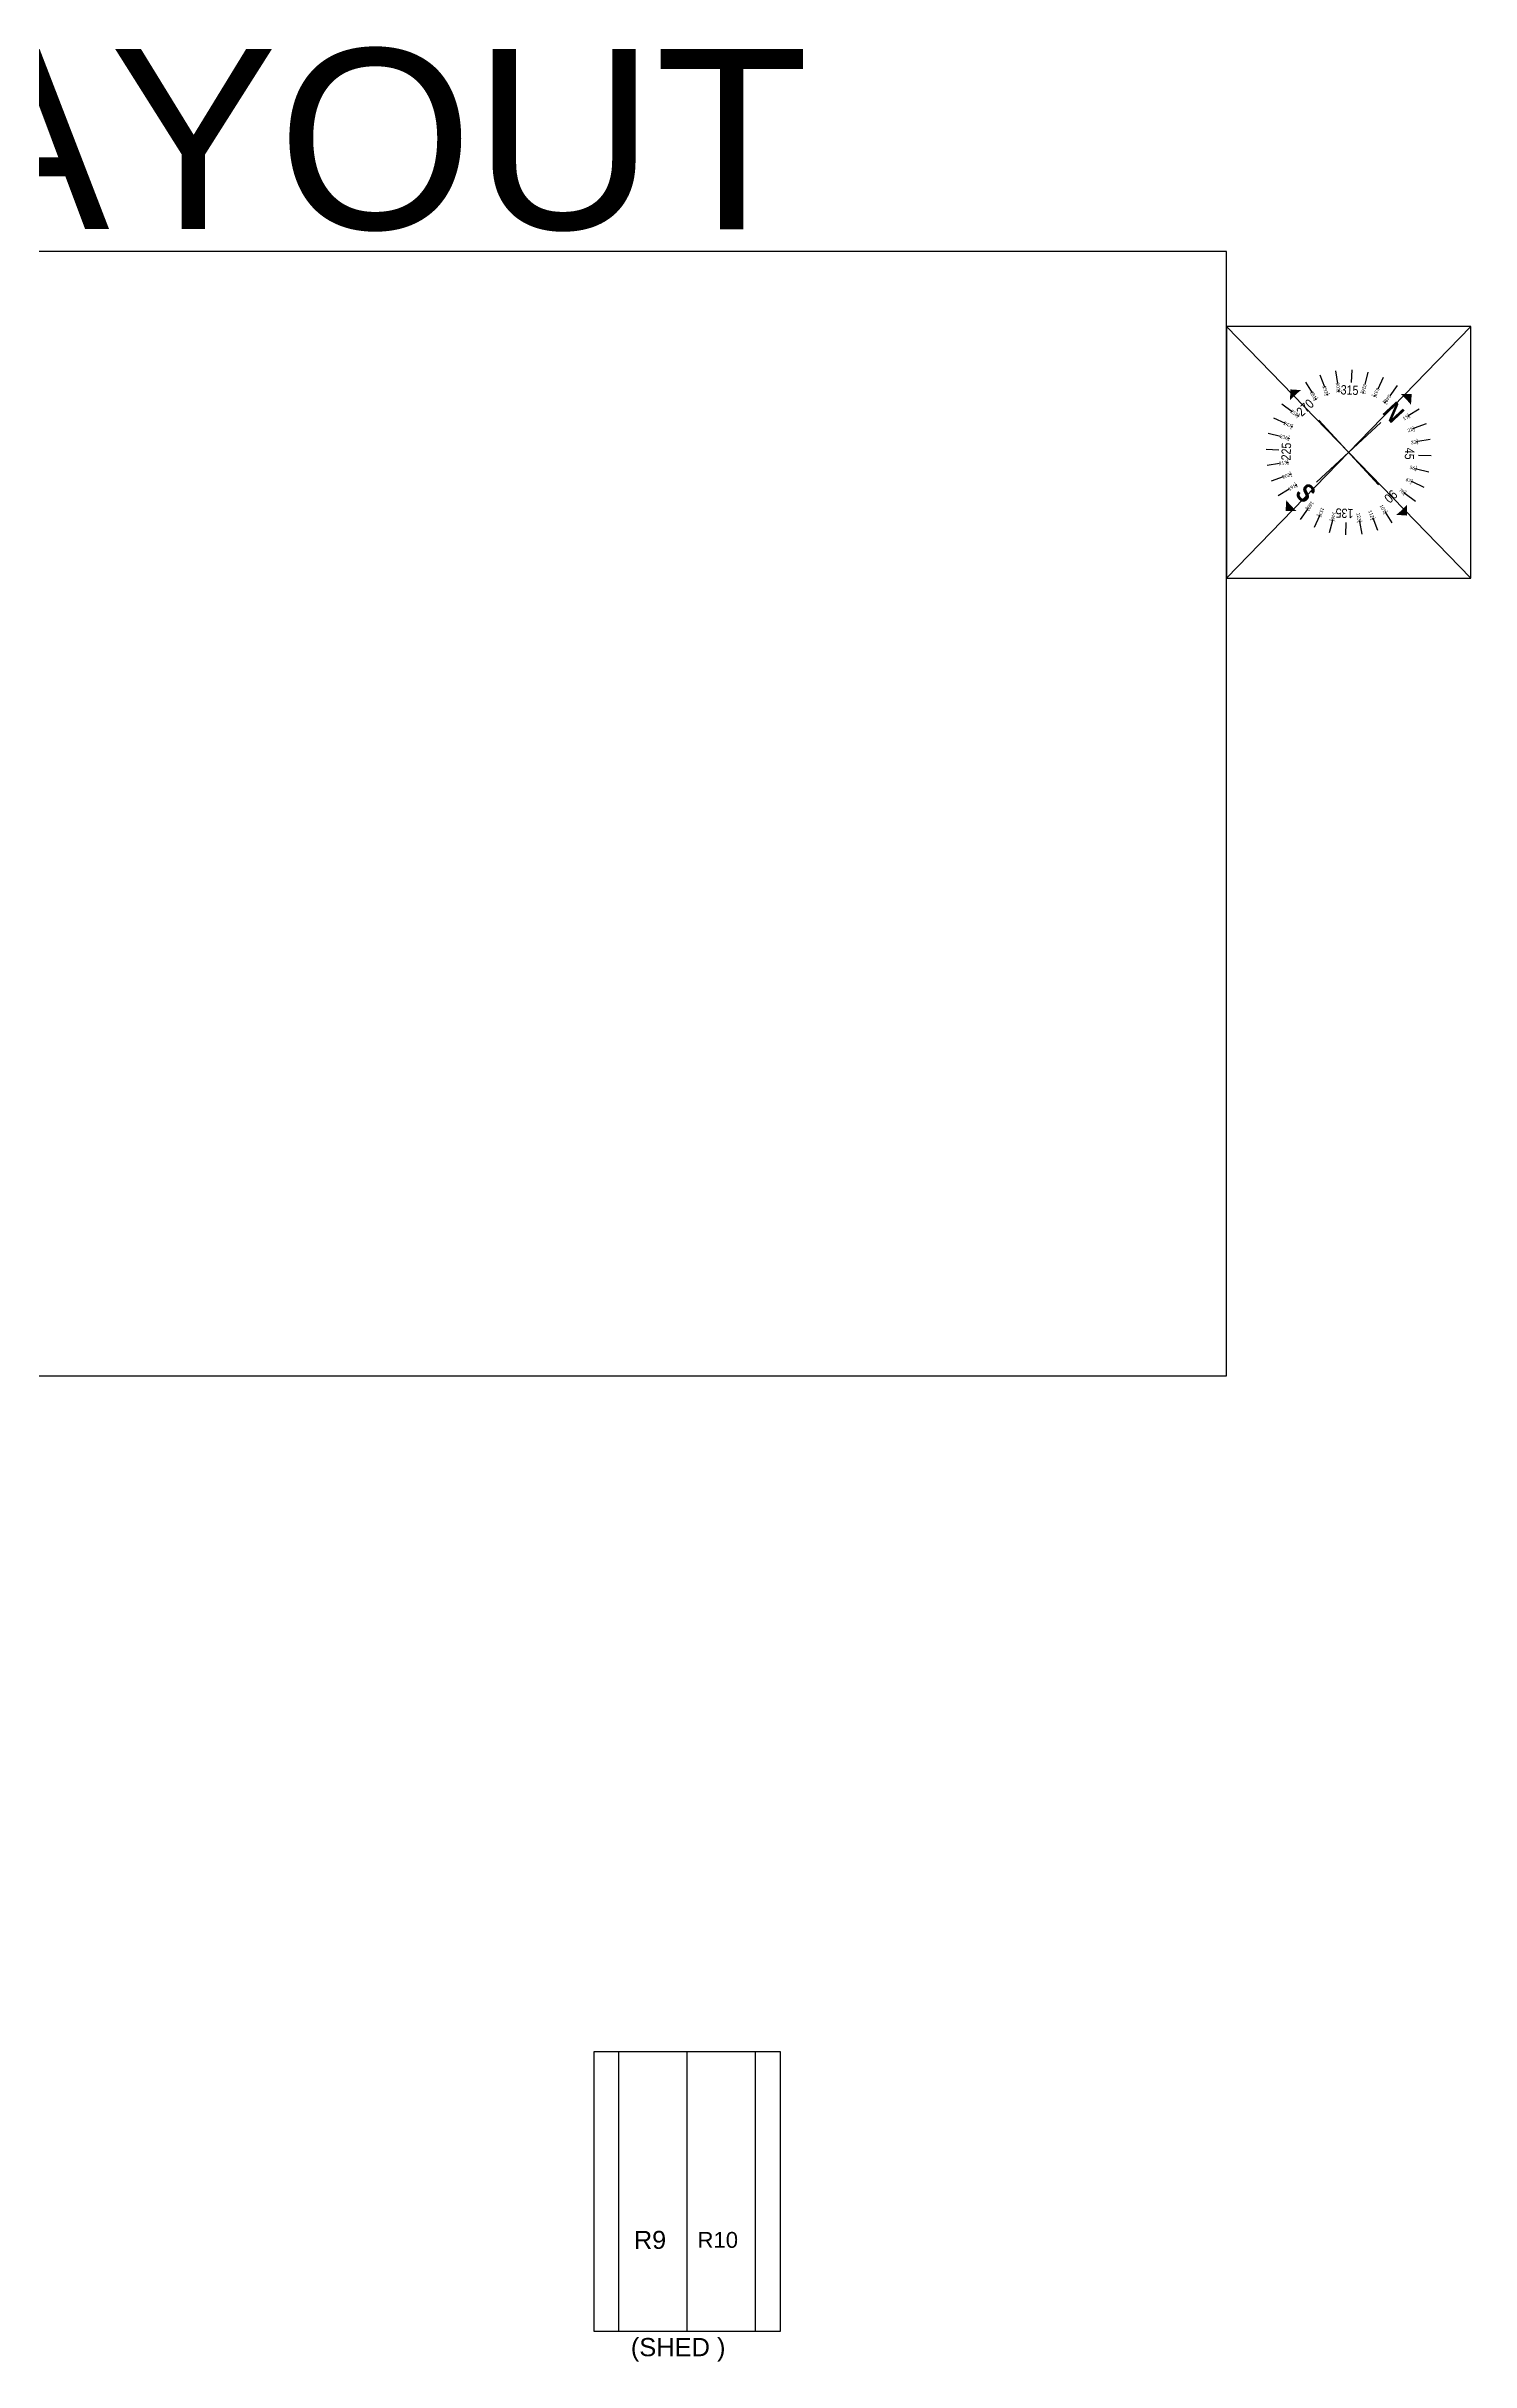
# Model space of a CAD drawing. Header units: feet. Extents: x -13431 to 10560, y 10829 to 29871.
# Drawn here: x 5778 to 6681, y 13947 to 15415 of the extents above; entities that cross this region are included whole.
import ezdxf
from ezdxf.enums import TextEntityAlignment as Align

# ---------------------------------------------------------------- set-up
doc = ezdxf.new("R2010")
doc.units = ezdxf.units.FT
doc.header["$MEASUREMENT"] = 0
doc.set_wipeout_variables(frame=1)
doc.layers.add('LOCKED (NO PRINT)', color=7, linetype='Continuous', plot=False)
for name, color, linetype in [('N - ROOF NUMBERS', 7, 'Continuous'), ('NORTH ARROW', 7, 'Continuous'), ('R - ROOF LINES', 7, 'Continuous'), ('Z - ROOF', 3, 'Continuous'), ('Z - TITLEBLOCK TXT', 7, 'Continuous')]:
    doc.layers.add(name, color=color, linetype=linetype)
doc.styles.get("Standard").update_dxf_attribs({"font": 'CALIBRI.TTF'})
doc.styles.add('TITLE BBLOCK TEXT', font='ARIALUNI.TTF')

# ---------------------------------------------------------------- blocks, each defined once
blk = doc.blocks.new('*U73')
at = {"layer": 'NORTH ARROW'}
h = blk.add_hatch(color=256, dxfattribs=at)
h.dxf.hatch_style = 1
h.paths.add_polyline_path([(0, 0.405), (-0.035, 0.368, -0.023421), (0, 0.369)])
h.paths.add_polyline_path([(0, 0.405), (0, 0.369, -0.023421), (0.035, 0.368)])
h = blk.add_hatch(color=256, dxfattribs=at)
h.dxf.hatch_style = 1
h.paths.add_polyline_path([(-0.405, 0), (-0.368, 0.035, 0.023421), (-0.369, 0)])
h.paths.add_polyline_path([(-0.405, 0), (-0.369, 0, 0.023421), (-0.368, -0.035)])
h = blk.add_hatch(color=256, dxfattribs=at)
h.dxf.hatch_style = 1
h.paths.add_polyline_path([(0.405, 0), (0.368, 0.035, -0.023421), (0.369, 0)])
h.paths.add_polyline_path([(0.405, 0), (0.369, 0, -0.023421), (0.368, -0.035)])
h = blk.add_hatch(color=256, dxfattribs=at)
h.dxf.hatch_style = 1
h.paths.add_polyline_path([(0, -0.405), (-0.035, -0.368, 0.023421), (0, -0.369)])
h.paths.add_polyline_path([(0, -0.405), (0, -0.369, 0.023421), (0.035, -0.368)])
at = {"layer": 'NORTH ARROW', "color": 8, "flags": 128}
for points in [[(-0.149, 0.36), (-0.126, 0.304)], [(-0.076, 0.382), (-0.064, 0.323)], [(0.076, 0.382), (0.064, 0.323)], [(0.149, 0.36), (0.126, 0.304)], [(-0.216, 0.324), (-0.183, 0.274)], [(0.216, 0.324), (0.183, 0.274)], [(-0.36, 0.149), (-0.304, 0.126)], [(-0.324, 0.216), (-0.274, 0.183)], [(0.274, 0.183), (0.324, 0.216)], [(0.304, 0.126), (0.36, 0.149)], [(-0.382, 0.076), (-0.323, 0.064)], [(0.323, 0.064), (0.382, 0.076)], [(-0.382, -0.076), (-0.323, -0.064)], [(0.323, -0.064), (0.382, -0.076)], [(-0.36, -0.149), (-0.304, -0.126)], [(-0.324, -0.216), (-0.274, -0.183)], [(0.274, -0.183), (0.324, -0.216)], [(0.304, -0.126), (0.36, -0.149)], [(-0.183, -0.274), (-0.216, -0.324)], [(-0.126, -0.304), (-0.149, -0.36)], [(-0.064, -0.323), (-0.076, -0.382)], [(0.064, -0.323), (0.076, -0.382)], [(0.126, -0.304), (0.149, -0.36)], [(0.183, -0.274), (0.216, -0.324)]]:
    blk.add_lwpolyline(points, dxfattribs=at)
at = {"layer": 'NORTH ARROW', "color": 1, "flags": 128}
for points in [[(-0.275, 0.275), (-0.233, 0.233)], [(0.233, 0.233), (0.275, 0.275)], [(0, 0.207), (0, -0.207)], [(-0.207, 0), (0.207, 0)], [(-0.275, -0.275), (-0.233, -0.233)], [(0.233, -0.233), (0.275, -0.275)]]:
    blk.add_lwpolyline(points, dxfattribs=at)
at = {"layer": 'Defpoints', "color": 1, "char_height": 0.01641}
for s, width, insert, attachment_point, rotation in [('\\A1;{\\W0.8;326\\H0.7x;\\S1/4;}', 0.05943, (-0.147, 0.245), 3, 303.75), ('\\A1;{\\W0.8;337\\H0.7x;\\S1/2;}', 0.05943, (-0.098, 0.271), 3, 292.5), ('\\A1;{\\W0.8;348\\H0.7x;\\S3/4;}', 0.02966, (-0.043, 0.284), 3, 281.25), ('\\A1;{\\W0.8;11\\H0.7x;\\S1/4;}', 0.02966, (0.046, 0.298), 1, 78.75), ('\\A1;{\\W0.8;22\\H0.7x;\\S1/2;}', 0.05943, (0.101, 0.279), 1, 67.5), ('\\A1;{\\W0.8;33\\H0.7x;\\S3/4;}', 0.05943, (0.154, 0.254), 1, 56.25), ('\\A1;{\\W0.8;292\\H0.7x;\\S1/2;}', 0.03438, (-0.261, 0.123), 3, 337.5), ('\\A1;{\\W0.8;303\\H0.7x;\\S3/4;}', 0.03438, (-0.232, 0.171), 3, 326.25), ('\\A1;{\\W0.8;56\\H0.7x;\\S1/4;}', 0.03438, (0.239, 0.176), 1, 33.75), ('\\A1;{\\W0.8;67\\H0.7x;\\S1/2;}', 0.03438, (0.27, 0.126), 1, 22.5), ('\\A1;{\\W0.8;281\\H0.7x;\\S1/4;}', 0.03438, (-0.283, 0.07), 3, 348.75), ('\\A1;{\\W0.8;78\\H0.7x;\\S3/4;}', 0.03438, (0.288, 0.071), 1, 11.25), ('\\A1;{\\W0.8;258\\H0.7x;\\S3/4;}', 0.03438, (-0.287, -0.043), 3, 11.25), ('\\A1;{\\W0.8;247\\H0.7x;\\S1/2;}', 0.03438, (-0.273, -0.099), 3, 22.5), ('\\A1;{\\W0.8;112\\H0.7x;\\S1/2;}', 0.03438, (0.273, -0.099), 1, 337.5), ('\\A1;{\\W0.8;101\\H0.7x;\\S1/4;}', 0.03438, (0.287, -0.043), 1, 348.75), ('\\A1;{\\W0.8;236\\H0.7x;\\S1/4;}', 0.03438, (-0.246, -0.148), 3, 33.75), ('\\A1;{\\W0.8;123\\H0.7x;\\S3/4;}', 0.03438, (0.246, -0.148), 1, 326.25), ('\\A1;{\\W0.8;213\\H0.7x;\\S3/4;}', 0.03438, (-0.171, -0.231), 3, 56.25), ('\\A1;{\\W0.8;202\\H0.7x;\\S1/2;}', 0.03438, (-0.122, -0.26), 3, 67.5), ('\\A1;{\\W0.8;191\\H0.7x;\\S1/4;}', 0.03438, (-0.069, -0.279), 3, 78.75), ('\\A1;{\\W0.8;168\\H0.7x;\\S3/4;}', 0.03438, (0.069, -0.279), 1, 281.25), ('\\A1;{\\W0.8;157\\H0.7x;\\S1/2;}', 0.03438, (0.122, -0.26), 1, 292.5), ('\\A1;{\\W0.8;146\\H0.7x;\\S1/2;}', 0.03438, (0.171, -0.231), 1, 303.75)]:
    blk.add_mtext_dynamic_manual_height_columns(s, width=width, gutter_width=1, heights=[0], dxfattribs=dict(at, insert=insert, attachment_point=attachment_point, rotation=rotation))
at = {"layer": 'NORTH ARROW', "char_height": 0.08753, "attachment_point": 1}
for s, insert in [('{\\fTechnicBold|b0|i0|c2|p2;N}', (-0.031, 0.328)), ('{\\fTechnicBold|b0|i0|c2|p2;S}', (-0.031, -0.234))]:
    blk.add_mtext_dynamic_manual_height_columns(s, width=0.05, gutter_width=1, heights=[0], dxfattribs=dict(at, insert=insert))
at = {"layer": 'NORTH ARROW', "char_height": 0.04376, "attachment_point": 1}
for s, insert, rotation in [('{\\fTechnicLite|b0|i0|c2|p2;315}', (-0.258, 0.189), 45), ('{\\fTechnicLite|b0|i0|c2|p2;45}', (0.195, 0.242), 315), ('{\\fTechnicLite|b0|i0|c2|p2;270}', (-0.316, -0.049), 90), ('{\\fTechnicLite|b0|i0|c2|p2;90}', (0.309, 0.033), 270), ('{\\fTechnicLite|b0|i0|c2|p2;225}', (-0.189, -0.258), 135), ('{\\fTechnicLite|b0|i0|c2|p2;135}', (0.242, -0.195), 225)]:
    blk.add_mtext_dynamic_manual_height_columns(s, width=0.05, gutter_width=1, heights=[0], dxfattribs=dict(at, insert=insert, rotation=rotation))
blk = doc.blocks.new('ROOF9_ID')
at = {"color": 3}
blk.add_wipeout([(-7.3, -8.1), (-5.7, -8.1), (-4.2, -8.1), (-2.6, -8.1), (-1, -8.1), (0.6, -8.1), (2.1, -8.1), (3.7, -8.1), (5.3, -8.1), (6.9, -8.1), (8.4, -8), (9.9, -7.6), (11.4, -7), (12.6, -6), (13.7, -4.9), (14.5, -3.5), (15, -2), (15.2, -0.5), (15, 1.1), (14.6, 2.6), (13.9, 4), (12.9, 5.2), (11.7, 6.3), (10.4, 7), (8.9, 7.5), (7.3, 7.6), (5.7, 7.6), (4.2, 7.6), (2.6, 7.6), (1, 7.6), (-0.6, 7.6), (-2.1, 7.6), (-3.7, 7.6), (-5.3, 7.6), (-6.9, 7.6), (-8.4, 7.5), (-9.9, 7.2), (-11.4, 6.5), (-12.6, 5.6), (-13.7, 4.4), (-14.5, 3), (-15, 1.5), (-15.2, 0), (-15, -1.6), (-14.6, -3.1), (-13.9, -4.5), (-12.9, -5.7), (-11.7, -6.7), (-10.4, -7.5), (-8.9, -7.9)], dxfattribs=at)
at = {"layer": 'Z - TITLEBLOCK TXT', "color": 7, "style": 'TITLE BBLOCK TEXT'}
blk.add_text('R9', height=11.4, rotation=359.9886, dxfattribs=at).set_placement((0, -0.2), align=Align.MIDDLE_CENTER)
blk = doc.blocks.new('ROOF10_ID')
at = {"color": 3}
blk.add_wipeout([(6.9, 7.7), (8.4, 7.5), (9.9, 7), (11.3, 6.3), (12.5, 5.3), (13.5, 4.1), (14.2, 2.7), (14.6, 1.1), (14.7, -0.4), (14.5, -2), (14, -3.5), (13.2, -4.8), (12.2, -6), (10.9, -6.9), (9.5, -7.6), (8, -8), (6.4, -8.1), (4.9, -8.1), (3.3, -8.1), (1.7, -8.1), (0.1, -8.1), (-1.4, -8.1), (-3, -8.1), (-4.6, -8.1), (-6.1, -8.1), (-7.7, -8.1), (-9.3, -7.9), (-10.8, -7.4), (-12.2, -6.7), (-13.4, -5.7), (-14.3, -4.4), (-15, -3.1), (-15.5, -1.5), (-15.6, 0), (-15.4, 1.6), (-14.9, 3.1), (-14.1, 4.4), (-13, 5.6), (-11.8, 6.5), (-10.4, 7.2), (-8.8, 7.6), (-7.3, 7.7), (-5.7, 7.7), (-4.1, 7.7), (-2.6, 7.7), (-1, 7.7), (0.6, 7.7), (2.2, 7.7), (3.7, 7.7), (5.3, 7.7)], dxfattribs=at)
at = {"layer": 'Z - TITLEBLOCK TXT', "color": 7, "style": 'TITLE BBLOCK TEXT'}
blk.add_text('R10', height=10.03, rotation=359.9886, dxfattribs=at).set_placement((-0.4, -0.2), align=Align.MIDDLE_CENTER)

msp = doc.modelspace()

# ---------------------------------------------------------------- linework, layer by layer
at = {"layer": 'LOCKED (NO PRINT)'}
for p, q in [((6680.73, 15077.79), (6525.96, 15237.34)), ((6525.96, 15077.79), (6680.73, 15237.34))]:
    msp.add_line(p, q, dxfattribs=at)
at = {"layer": 'LOCKED (NO PRINT)', "color": 7}
msp.add_lwpolyline([(6525.96, 15284.97), (5102.35, 15284.97), (5102.35, 14572.11), (6525.96, 14572.11)], close=True, dxfattribs=at)
at = {"layer": 'LOCKED (NO PRINT)'}
msp.add_lwpolyline([(6680.73, 15237.34), (6525.96, 15237.34), (6525.96, 15077.79), (6680.73, 15077.79)], close=True, dxfattribs=at)
at = {"layer": 'R - ROOF LINES', "color": 3}
for p, q in [((6124.78, 14143.47, 211.91), (6124.78, 13966.39, 211.91)), ((6140.64, 14143.47, 240.98), (6124.78, 14143.47, 211.91)), ((6140.64, 13966.39, 240.98), (6140.64, 14143.47, 240.98)), ((6183.94, 14143.47, 255.42), (6140.64, 14143.47, 240.98)), ((6227.24, 14143.47, 240.98), (6183.94, 14143.47, 255.42)), ((6183.94, 13966.39, 255.42), (6183.94, 14143.47, 255.42)), ((6243.12, 14143.47, 211.88), (6227.24, 14143.47, 240.98)), ((6227.24, 13966.39, 240.98), (6227.24, 14143.47, 240.98)), ((6243.12, 13966.39, 211.88), (6243.12, 14143.47, 211.88)), ((6124.78, 13966.39, 211.91), (6140.64, 13966.39, 240.98)), ((6140.64, 13966.39, 240.98), (6183.94, 13966.39, 255.42)), ((6183.94, 13966.39, 255.42), (6227.24, 13966.39, 240.98)), ((6227.24, 13966.39, 240.98), (6243.12, 13966.39, 211.88))]:
    msp.add_line(p, q, dxfattribs=at)

# ---------------------------------------------------------------- block references
at = {"layer": 'Z - ROOF', "xscale": 134.5681912831446, "yscale": 134.5681912831446, "zscale": 134.5681912831446, "rotation": 312.8000000000009}
msp.add_blockref('*U73', (6603.34, 15157.56), dxfattribs=at)

# ---------------------------------------------------------------- texts
at = {"layer": 'LOCKED (NO PRINT)', "color": 7, "style": 'TITLE BBLOCK TEXT'}
msp.add_text('LAYOUT', height=114.235, rotation=359.98856, dxfattribs=at).set_placement((5622.56, 15299.21))
at = {"layer": 'Z - TITLEBLOCK TXT', "color": 7, "style": 'TITLE BBLOCK TEXT'}
msp.add_text('(SHED )', height=11.545, rotation=359.98856, dxfattribs=at).set_placement((6148.22, 13950.54, 280.6))

# ---------------------------------------------------------------- next in the draw order: block references
at = {"layer": 'N - ROOF NUMBERS', "color": 3}
for name, p in [('ROOF9_ID', (6160.44, 14024.49, 245.72)), ('ROOF10_ID', (6203.75, 14024.49, 250.68))]:
    msp.add_blockref(name, p, dxfattribs=at)

doc.saveas('drawing.dxf')
